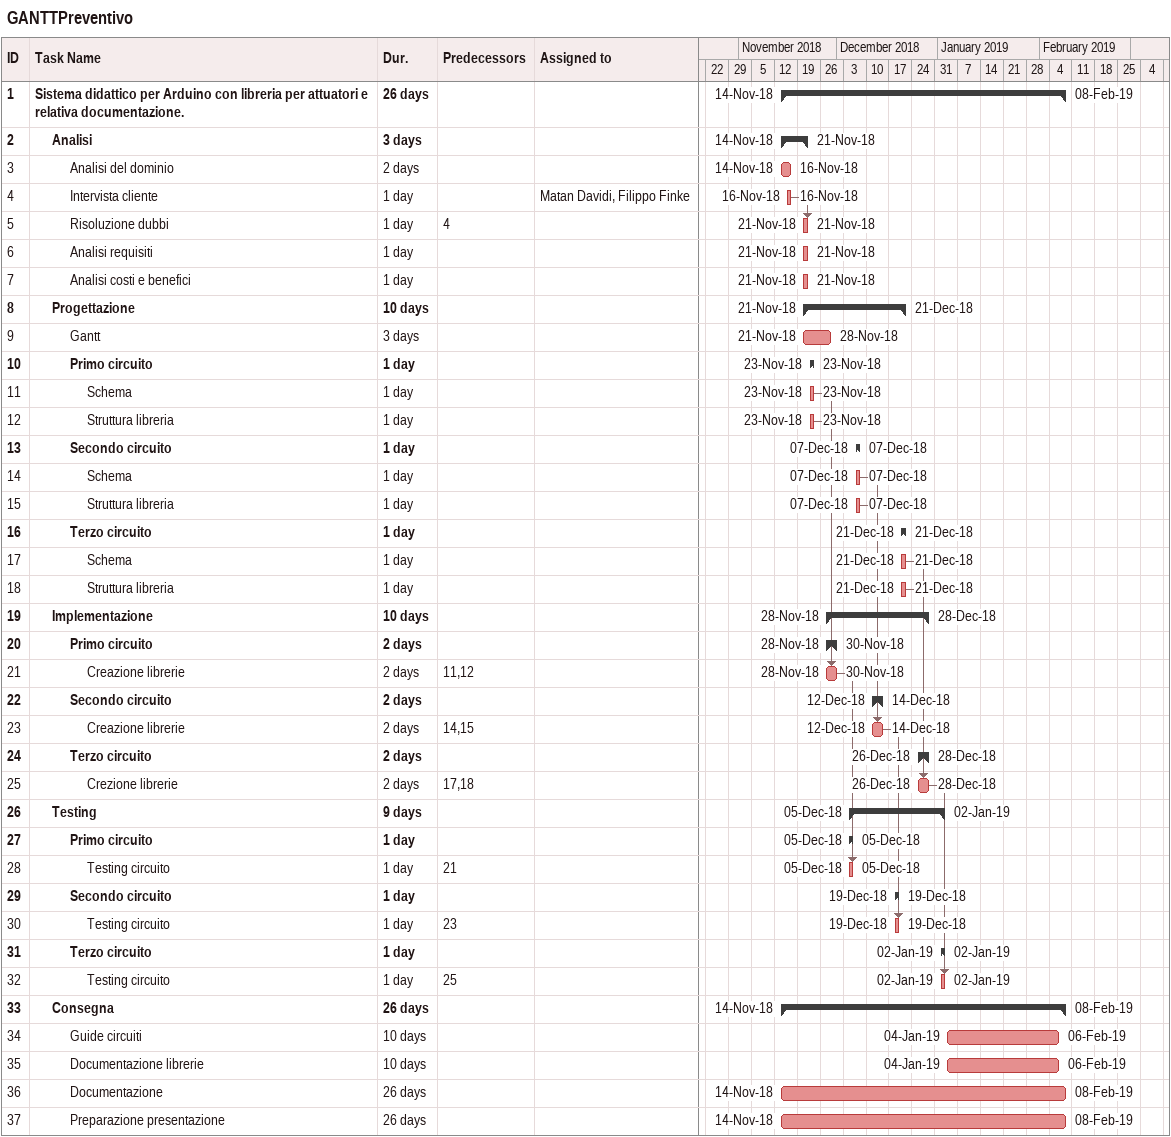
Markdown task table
GANTTPreventivo

| ID | Level | Task | Duration | Start | Finish | Predecessors | Resources |
|---|---|---|---|---|---|---|---|
| 1 | 1 | **Sistema didattico per Arduino con libreria per attuatori e relativa documentazione.** | 26d | 2018-11-14 | 2019-02-08 |  |  |
| 2 | 2 | **Analisi** | 3d | 2018-11-14 | 2018-11-21 |  |  |
| 3 | 3 | Analisi del dominio | 2d | 2018-11-14 | 2018-11-16 |  |  |
| 4 | 3 | Intervista cliente | 1d | 2018-11-16 | 2018-11-16 |  | Matan Davidi, Filippo Finke |
| 5 | 3 | Risoluzione dubbi | 1d | 2018-11-21 | 2018-11-21 | 4 |  |
| 6 | 3 | Analisi requisiti | 1d | 2018-11-21 | 2018-11-21 |  |  |
| 7 | 3 | Analisi costi e benefici | 1d | 2018-11-21 | 2018-11-21 |  |  |
| 8 | 2 | **Progettazione** | 10d | 2018-11-21 | 2018-12-21 |  |  |
| 9 | 3 | Gantt | 3d | 2018-11-21 | 2018-11-28 |  |  |
| 10 | 3 | **Primo circuito** | 1d | 2018-11-23 | 2018-11-23 |  |  |
| 11 | 4 | Schema | 1d | 2018-11-23 | 2018-11-23 |  |  |
| 12 | 4 | Struttura libreria | 1d | 2018-11-23 | 2018-11-23 |  |  |
| 13 | 3 | **Secondo circuito** | 1d | 2018-12-07 | 2018-12-07 |  |  |
| 14 | 4 | Schema | 1d | 2018-12-07 | 2018-12-07 |  |  |
| 15 | 4 | Struttura libreria | 1d | 2018-12-07 | 2018-12-07 |  |  |
| 16 | 3 | **Terzo circuito** | 1d | 2018-12-21 | 2018-12-21 |  |  |
| 17 | 4 | Schema | 1d | 2018-12-21 | 2018-12-21 |  |  |
| 18 | 4 | Struttura libreria | 1d | 2018-12-21 | 2018-12-21 |  |  |
| 19 | 2 | **Implementazione** | 10d | 2018-11-28 | 2018-12-28 |  |  |
| 20 | 3 | **Primo circuito** | 2d | 2018-11-28 | 2018-11-30 |  |  |
| 21 | 4 | Creazione librerie | 2d | 2018-11-28 | 2018-11-30 | 11, 12 |  |
| 22 | 3 | **Secondo circuito** | 2d | 2018-12-12 | 2018-12-14 |  |  |
| 23 | 4 | Creazione librerie | 2d | 2018-12-12 | 2018-12-14 | 14, 15 |  |
| 24 | 3 | **Terzo circuito** | 2d | 2018-12-26 | 2018-12-28 |  |  |
| 25 | 4 | Crezione librerie | 2d | 2018-12-26 | 2018-12-28 | 17, 18 |  |
| 26 | 2 | **Testing** | 9d | 2018-12-05 | 2019-01-02 |  |  |
| 27 | 3 | **Primo circuito** | 1d | 2018-12-05 | 2018-12-05 |  |  |
| 28 | 4 | Testing circuito | 1d | 2018-12-05 | 2018-12-05 | 21 |  |
| 29 | 3 | **Secondo circuito** | 1d | 2018-12-19 | 2018-12-19 |  |  |
| 30 | 4 | Testing circuito | 1d | 2018-12-19 | 2018-12-19 | 23 |  |
| 31 | 3 | **Terzo circuito** | 1d | 2019-01-02 | 2019-01-02 |  |  |
| 32 | 4 | Testing circuito | 1d | 2019-01-02 | 2019-01-02 | 25 |  |
| 33 | 2 | **Consegna** | 26d | 2018-11-14 | 2019-02-08 |  |  |
| 34 | 3 | Guide circuiti | 10d | 2019-01-04 | 2019-02-06 |  |  |
| 35 | 3 | Documentazione librerie | 10d | 2019-01-04 | 2019-02-06 |  |  |
| 36 | 3 | Documentazione | 26d | 2018-11-14 | 2019-02-08 |  |  |
| 37 | 3 | Preparazione presentazione | 26d | 2018-11-14 | 2019-02-08 |  |  |
